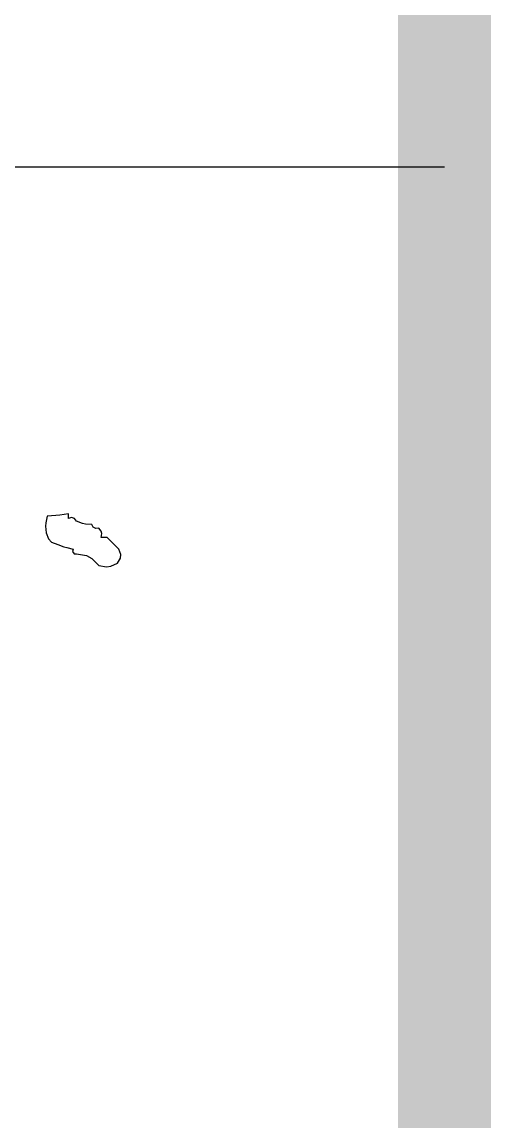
# Paper-space layout 'Layout1' of a CAD drawing. Extents: x 52 to 242751, y 71 to 90516.
# Drawn here: x 58424 to 58781, y 62485 to 63321 of the extents above; entities that cross this region are included whole.
import ezdxf

# ---------------------------------------------------------------- set-up
doc = ezdxf.new("R2010")
doc.units = 0
doc.header["$LTSCALE"] = 10
doc.header["$MEASUREMENT"] = 0
doc.layers.get('0').update_dxf_attribs({"linetype": 'CONTINUOUS'})
doc.layers.add('PUB_TITLE', color=4, linetype='CONTINUOUS')

# ---------------------------------------------------------------- blocks, each defined once
blk = doc.blocks.new('黄履优')
for p, q in [((1.436974, 0.478436), (1.435887, 0.473884)), ((1.442993, 0.478909), (1.436974, 0.478436)), ((1.446, 0.479243), (1.442993, 0.478909)), ((1.451977, 0.480103), (1.446, 0.479243)), ((1.451977, 0.478769), (1.451977, 0.480103)), ((1.451977, 0.478102), (1.451977, 0.478769)), ((1.451977, 0.476769), (1.451977, 0.478102)), ((1.454267, 0.477571), (1.451977, 0.476769)), ((1.456291, 0.476993), (1.454267, 0.477571)), ((1.457811, 0.475102), (1.456291, 0.476993)), ((1.435887, 0.473884), (1.435711, 0.471426)), ((1.435711, 0.471426), (1.43614, 0.466766)), ((1.461921, 0.473398), (1.457811, 0.475102)), ((1.464207, 0.47287), (1.461921, 0.473398)), ((1.468647, 0.472601), (1.464207, 0.47287)), ((1.469663, 0.470609), (1.468647, 0.472601)), ((1.471445, 0.469718), (1.469663, 0.470609)), ((1.473648, 0.4701), (1.471445, 0.469718)), ((1.475385, 0.467969), (1.473648, 0.4701)), ((1.43614, 0.466766), (1.437758, 0.462338)), ((1.437758, 0.462338), (1.440047, 0.46005)), ((1.475315, 0.463432), (1.475845, 0.46613)), ((1.476982, 0.463432), (1.475315, 0.463432)), ((1.475845, 0.46613), (1.475385, 0.467969)), ((1.477816, 0.463432), (1.476982, 0.463432)), ((1.479483, 0.463432), (1.477816, 0.463432)), ((1.482817, 0.460098), (1.479483, 0.463432)), ((1.440047, 0.46005), (1.444475, 0.458431)), ((1.444475, 0.458431), (1.448719, 0.456833)), ((1.448719, 0.456833), (1.450903, 0.456161)), ((1.450903, 0.456161), (1.455311, 0.455097)), ((1.455311, 0.455097), (1.454792, 0.453513)), ((1.454792, 0.453513), (1.456145, 0.451709)), ((1.484484, 0.458431), (1.482817, 0.460098)), ((1.487818, 0.455097), (1.484484, 0.458431)), ((1.489171, 0.451318), (1.487818, 0.455097)), ((1.456145, 0.451709), (1.457811, 0.451763)), ((1.457811, 0.451763), (1.46486, 0.450512)), ((1.46486, 0.450512), (1.468626, 0.44853)), ((1.468626, 0.44853), (1.473648, 0.443428)), ((1.486984, 0.445095), (1.488945, 0.448599)), ((1.488945, 0.448599), (1.489171, 0.451318)), ((1.473648, 0.443428), (1.478952, 0.442552)), ((1.478952, 0.442552), (1.482059, 0.44294)), ((1.482059, 0.44294), (1.486984, 0.445095))]:
    blk.add_line(p, q)
blk = doc.blocks.new('TQ1')
at = {"layer": 'PUB_TITLE'}
blk.add_line((-49854.76, -404654.76), (-43854.76, -404654.76), dxfattribs=at)
at = {"xscale": 1056, "yscale": 1056, "zscale": 1056}
blk.add_blockref('黄履优', (-45670.41, -405422.44), dxfattribs=at)

psp = doc.layouts.get("Layout1")

# ---------------------------------------------------------------- linework, layer by layer
at = {"layer": 'PUB_TITLE', "const_width": 70.71}
psp.add_lwpolyline([(1755.51, 49223.19), (58745.41, 49223.19), (58745.41, 89809.05), (1755.51, 89809.05)], close=True, dxfattribs=at)

# ---------------------------------------------------------------- block references
at = {"xscale": 1.01360066206343, "yscale": 1.01360066206343, "zscale": 1.01360066206343}
psp.add_blockref('TQ1', (103196.62, 473369.59), dxfattribs=at)

doc.saveas('drawing.dxf')
